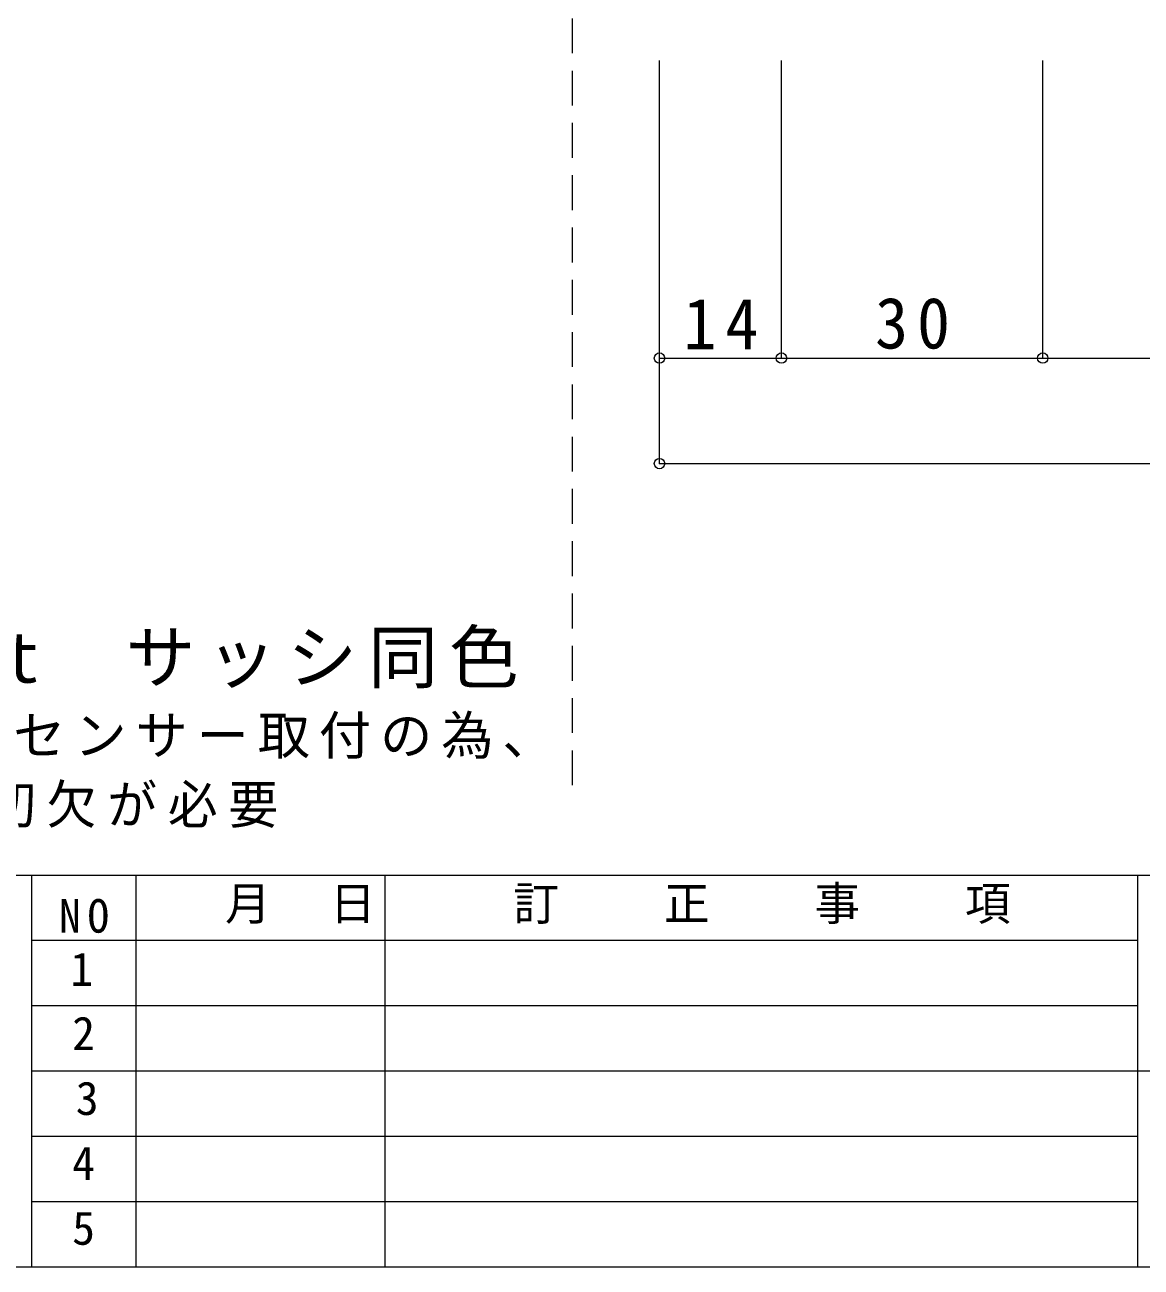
# Model space of a CAD drawing. Units: millimetres at full size, sheet at 1:2. Extents: x -1696 to 788, y -1623 to -924.
# Drawn here: x 147.1 to 275.3, y -1623.4 to -1480.8 of the extents above; entities that cross this region are included whole.
import ezdxf
from ezdxf.enums import TextEntityAlignment as Align

# ---------------------------------------------------------------- set-up
doc = ezdxf.new("R2010")
doc.units = ezdxf.units.MM
doc.header["$LTSCALE"] = 2
doc.header["$PDMODE"] = 32
doc.header["$PDSIZE"] = 1.2
doc.linetypes.add('DASHED2', pattern=[3, 2, -1])
doc.layers.add('1-9_hojyosen', color=7, linetype='Continuous', lineweight=9)
doc.layers.add('F-0', color=5, linetype='Continuous', lineweight=9)
doc.styles.add('ＭＳ ゴシック', font='')
doc.styles.get('ＭＳ ゴシック').set_extended_font_data('MS Gothic')

msp = doc.modelspace()

# ---------------------------------------------------------------- linework, layer by layer
at = {"layer": '1-9_hojyosen', "linetype": 'DASHED2'}
msp.add_line((209.971, -1568.077), (209.971, -1474.297), dxfattribs=at)
at = {"layer": '1-9_hojyosen', "color": 3}
for p, q in [((219.971, -1519.055), (219.971, -1484.895)), ((219.971, -1531.167), (219.971, -1484.895)), ((233.971, -1519.055), (233.971, -1484.895)), ((263.971, -1519.055), (263.971, -1484.895)), ((219.971, -1519.055), (233.971, -1519.055)), ((233.971, -1519.055), (263.971, -1519.055)), ((219.971, -1531.167), (711.379, -1531.167))]:
    msp.add_line(p, q, dxfattribs=at)
msp.add_lwpolyline([(263.971, -1519.055), (697.379, -1519.055), (699.379, -1519.055)], dxfattribs=at)
at = {"layer": '1-9_hojyosen', "color": 134}
for p in [(219.971, -1519.055), (233.971, -1519.055), (263.971, -1519.055), (219.971, -1531.167)]:
    msp.add_point(p, dxfattribs=at)
at = {"layer": 'F-0'}
for p, q in [((-16.266, -1578.379), (147.856, -1578.379)), ((-16.266, -1578.379), (274.834, -1578.379)), ((147.856, -1578.379), (147.856, -1623.379)), ((159.856, -1578.379), (159.856, -1623.379)), ((188.444, -1578.379), (188.444, -1623.379)), ((274.834, -1578.379), (406.184, -1578.379)), ((274.834, -1585.879), (147.856, -1585.879)), ((274.834, -1593.379), (147.856, -1593.379)), ((274.834, -1600.879), (147.856, -1600.879)), ((406.184, -1600.879), (274.834, -1600.879)), ((274.834, -1608.379), (147.856, -1608.379)), ((274.834, -1615.879), (147.856, -1615.879)), ((147.856, -1623.379), (-16.266, -1623.379)), ((767.734, -1623.379), (-16.266, -1623.379))]:
    msp.add_line(p, q, dxfattribs=at)
msp.add_lwpolyline([(274.834, -1578.379), (274.834, -1600.879), (274.834, -1623.379)], dxfattribs=at)

# ---------------------------------------------------------------- texts
at = {"layer": '1-9_hojyosen', "attachment_point": 7, "style": 'ＭＳ ゴシック'}
for s, insert, char_height in [('\\T1.27;\\W0.95;14', (222.721, -1518.055), 5.865), ('\\T1.27;\\W0.95;30', (244.721, -1518.055), 5.865), ('\\T1.16;アルミ-1.5t\u3000サッシ同色', (98.431, -1556.962), 5.865), ('\\T1.17;W方向の中心に内蔵センサー取付の為、', (86.101, -1565.052), 4.399), ('\\T1.22;\\W0.95;41×244の切欠が必要', (111.43, -1572.991), 4.399)]:
    msp.add_mtext(s, dxfattribs=dict(at, insert=insert, char_height=char_height))
at = {"layer": 'F-0', "color": 7, "style": 'ＭＳ ゴシック'}
for s, p in [('月', (170.095, -1584.723)), ('日', (182.127, -1584.723)), ('訂', (203.192, -1584.723)), ('正', (220.47, -1584.723)), ('事', (237.748, -1584.723)), ('項', (255.026, -1584.723)), ('1', (152.32, -1592.255)), ('2', (152.541, -1599.621)), ('3', (152.954, -1607.069)), ('4', (152.541, -1614.518)), ('5', (152.541, -1621.967))]:
    msp.add_text(s, height=3.849, dxfattribs=at).set_placement(p, align=Align.BOTTOM_LEFT)
at = {"layer": 'F-0', "color": 7, "insert": (151.043, -1585.056), "char_height": 3.849, "attachment_point": 7, "style": 'ＭＳ ゴシック'}
msp.add_mtext('\\T1.31;\\W0.95;NO', dxfattribs=at)

doc.saveas('drawing.dxf')
